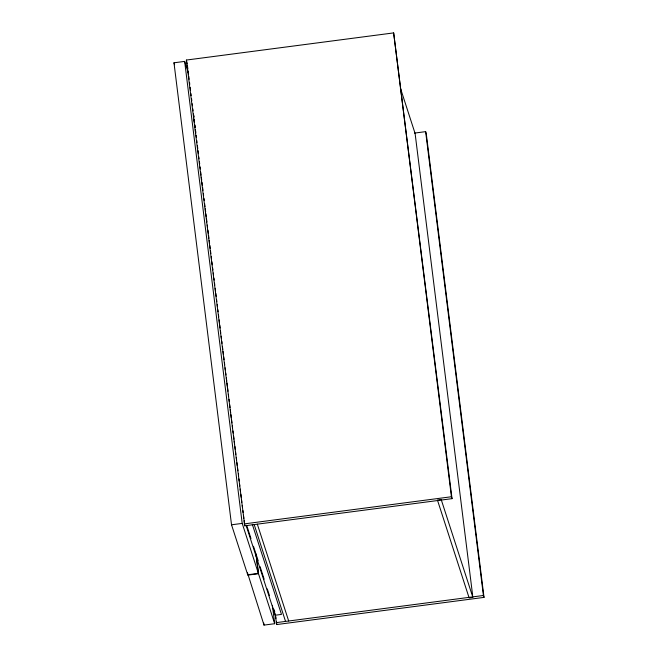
<?xml version="1.0" encoding="UTF-8"?>
<svg xmlns="http://www.w3.org/2000/svg" width="658" height="658" viewBox="0 0 658 658"><rect width="100%" height="100%" fill="white"/><g stroke="black" fill="none" stroke-linecap="round" stroke-linejoin="round"><path stroke-width="0.99" d="M238.541 473.785L238.541 475.857M186.37 60.059L393.649 32.9L452.038 498.649L244.76 525.808L186.37 60.059L187.242 63.999M255.978 554.003L258.388 573.381L247.712 574.779L231.526 524.796L173.975 62.798L184.651 61.4L188.394 72.939M414.458 133.105L425.636 131.641L426.244 133.541L484.025 597.39L276.747 624.549L274.986 613.47M231.526 524.796L242.202 523.398L258.388 573.381M244.143 523.908L451.421 496.749L452.038 498.649M247.819 575.117L258.495 573.718L274.69 623.702L264.014 625.1L247.457 572.74M276.13 622.649L483.408 595.49L484.025 597.39M400.368 88.008L415.116 133.541L472.641 595.35M173.975 62.798L174.6 64.723M257.327 524.163L288.689 621.004M254.185 524.574L285.547 621.415M252.31 524.344L281.484 614.408L275.2 615.23L246.034 525.166M246.898 525.948L250.978 538.54M253.486 546.288L258.191 560.813M260.075 566.62L264.154 579.213M267.288 588.894L269.484 595.671M273.876 609.226L274.822 612.137M193.806 116.482L193.485 114.854L193.83 117.626M425.636 131.641L483.408 595.49M393.649 32.9L451.421 496.749M275.727 616.398L275.982 618.43M276.36 621.489L276.747 624.549M272.404 605.344L274.69 623.702M256.085 554.34L258.495 573.718M263.759 623.06L264.014 625.1M187.464 65.784L187.875 69.098M188.13 71.138L188.509 74.19M188.764 76.229L189.142 79.289M189.529 82.349L189.775 84.388M190.162 87.448L190.54 90.508M190.919 93.559L191.174 95.599M191.56 98.659L191.807 100.699M192.194 103.758L192.449 105.798M192.827 108.858L193.082 110.889M193.46 113.949L193.839 117.009M194.094 119.049L194.48 122.108M194.858 125.168L195.113 127.208M195.492 130.259L195.747 132.299M196.125 135.359L196.38 137.399M196.767 140.458L197.013 142.498M197.4 145.558L197.778 148.609M198.033 150.649L198.412 153.709M198.798 156.768L199.045 158.808M199.432 161.868L199.687 163.908M200.065 166.959L200.32 168.999M200.698 172.059L201.077 175.118M201.332 177.158L201.718 180.218M201.965 182.258L202.351 185.309M202.606 187.349L202.985 190.409M203.363 193.468L203.618 195.508M203.996 198.568L204.251 200.608M204.638 203.667L205.016 206.719M205.271 208.759L205.65 211.818M205.905 213.858L206.283 216.918M206.538 218.958L206.925 222.017M207.303 225.069L207.558 227.109M207.936 230.168L208.315 233.228M208.57 235.268L208.956 238.328M209.203 240.367L209.589 243.419M209.844 245.459L210.223 248.518M210.478 250.558L210.856 253.618M211.234 256.678L211.489 258.717M211.876 261.769L212.254 264.829M212.633 267.888L212.888 269.928M213.266 272.988L213.521 275.028M213.908 278.087L214.163 280.119M214.541 283.179L214.796 285.218M215.174 288.278L215.553 291.338M215.808 293.378L216.194 296.437M216.572 299.489L216.827 301.529M217.206 304.588L217.461 306.628M217.839 309.688L218.094 311.728M218.472 314.787L218.727 316.819M219.114 319.878L219.492 322.938M219.747 324.978L220.126 328.038M220.504 331.097L220.759 333.137M221.146 336.189L221.401 338.228M221.779 341.288L222.034 343.328M222.412 346.388L222.791 349.447M223.046 351.487L223.432 354.539M223.679 356.578L224.065 359.638M224.444 362.698L224.699 364.738M225.077 367.797L225.332 369.837M225.71 372.889L225.965 374.928M226.352 377.988L226.73 381.048M226.985 383.088L227.364 386.147M227.619 388.187L227.997 391.247M228.384 394.298L228.639 396.338M229.017 399.398L229.272 401.438M229.65 404.497L230.029 407.557M230.284 409.597L230.67 412.648M230.917 414.688L231.303 417.748M231.558 419.788L231.937 422.847M232.315 425.907L232.57 427.947M232.948 430.998L233.203 433.038M233.59 436.098L233.968 439.157M234.223 441.197L234.602 444.257M234.857 446.297L235.235 449.348M235.49 451.388L235.868 454.448M236.255 457.507L236.6 459.926M236.888 462.607L237.267 465.667M237.522 467.698L237.908 470.758M238.92 478.917L239.175 480.957M239.553 484.017L239.808 486.048M240.186 489.108L240.441 491.148M240.828 494.207L241.206 497.267M241.461 499.307L241.84 502.367M242.218 505.418L242.473 507.458M242.86 510.518L243.106 512.557M243.452 515.296L243.838 518.389M244.126 520.717L244.76 525.808M194.077 119.608L194.447 122.577M194.694 124.551L195.064 127.52M195.303 129.503L195.771 133.261M184.651 61.4L242.202 523.398M441.197 499.545L437.43 500.039L469.121 597.883L472.888 597.39L441.197 499.545"/></g></svg>
